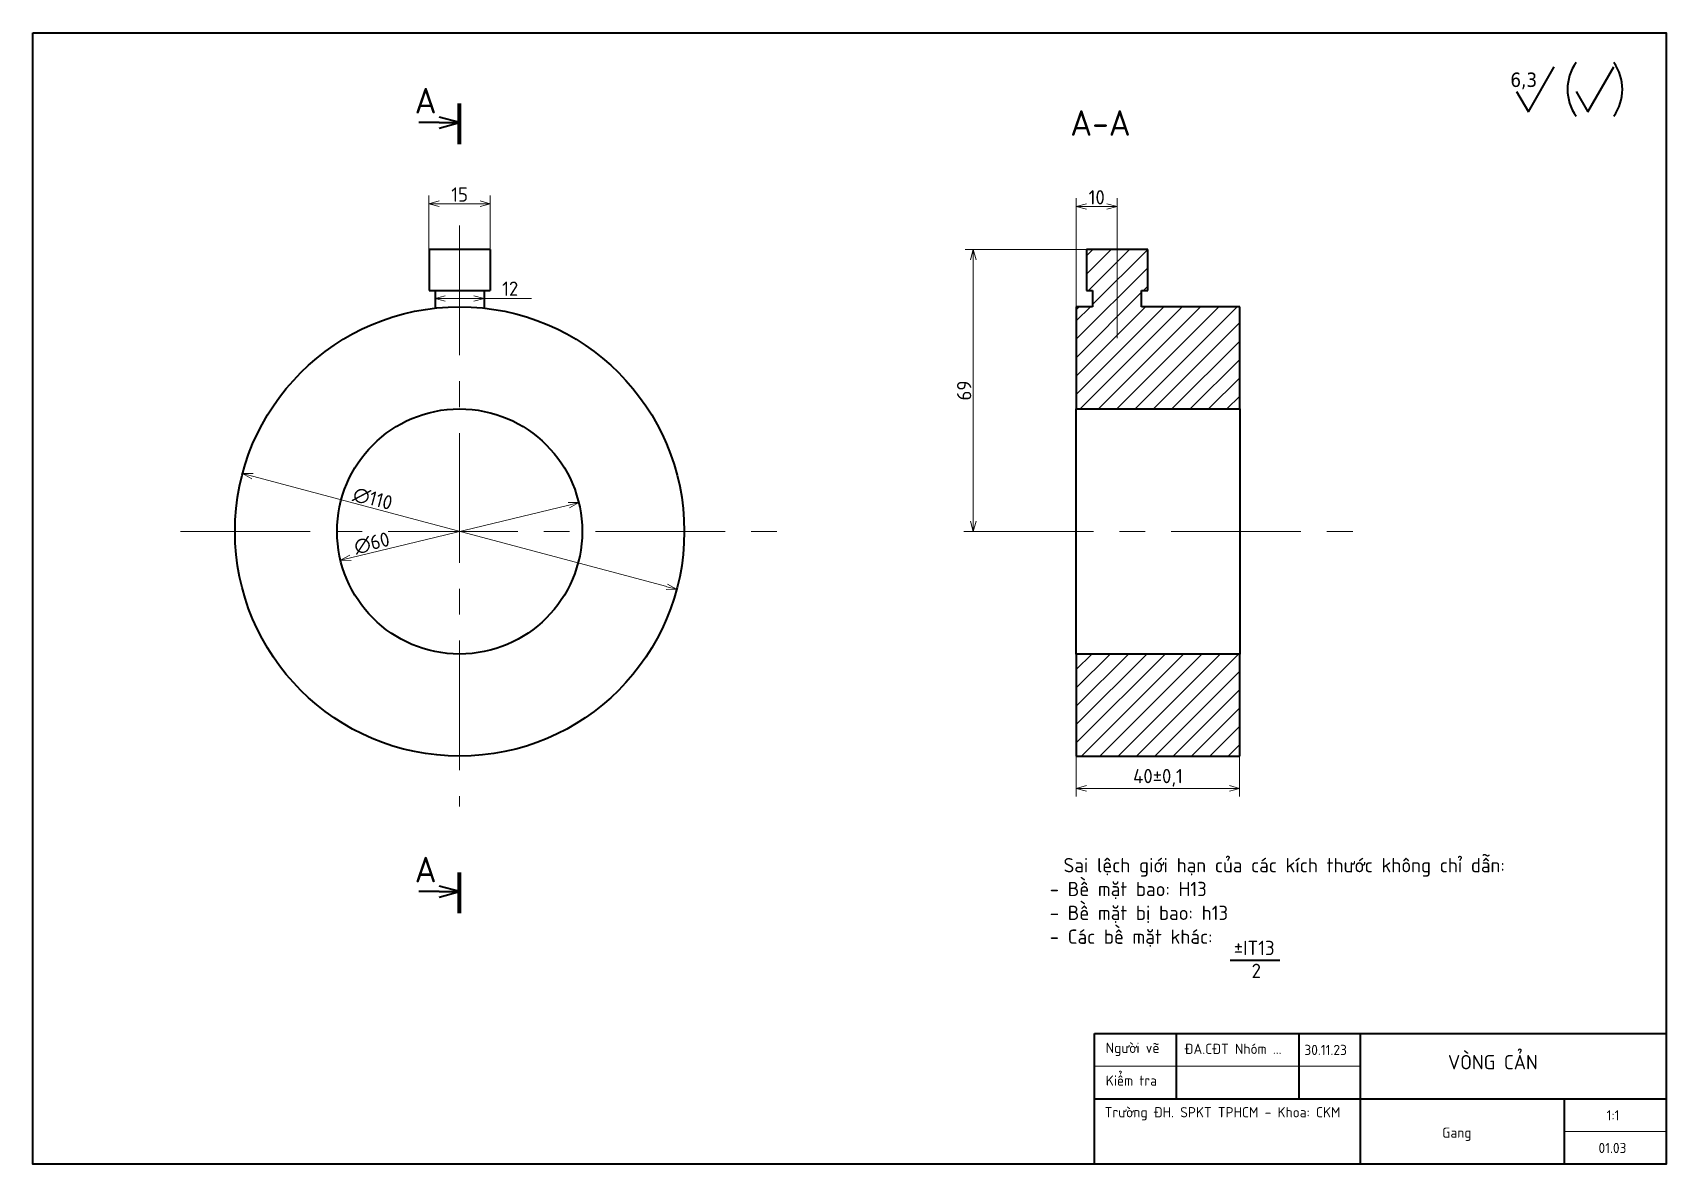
# Paper-space layout 'Sheet' of a CAD drawing. Header units: millimetres. Extents: x 10 to 410, y 10 to 287.
# The model-space entities are those that its viewports show. They can reach past a viewport. Long polylines and large blocks are cut down to what shows.
import ezdxf

# ---------------------------------------------------------------- set-up
doc = ezdxf.new("R2010")
doc.units = ezdxf.units.MM
doc.linetypes.add('CENTER', pattern=[50.8, 31.75, -6.35, 6.35, -6.35])
for name, color, linetype, lineweight in [('DuongTamNho', 20, 'CENTER', 13), ('NetDam', 7, 'Continuous', 35), ('Netmanh', 5, 'Continuous', 13), ('NÉT MẶT CẮT', 10, 'Continuous', 70), ('Nét đậm', 7, 'Continuous', 35)]:
    doc.layers.add(name, color=color, linetype=linetype, lineweight=lineweight)
doc.layers.add('Hatch', color=7, linetype='Continuous', lineweight=13, true_color=0xff0080)
doc.styles.add('MtXpl_TCVN_7284', font='')
doc.styles.add('Note Text (ISO)', font='')
doc.styles.get('MtXpl_TCVN_7284').set_extended_font_data('TCVN 7284')
doc.styles.get('Note Text (ISO)').set_extended_font_data('TCVN 7284')
doc.dimstyles.new('Default (ISO)$0', dxfattribs={"dimtxt": 3.5, "dimasz": 2.5, "dimexe": 2, "dimexo": 0, "dimgap": 0.5, "dimtad": 1, "dimtxsty": 'Note Text (ISO)', "dimblk": 'OPEN30', "dimblk1": 'OPEN30', "dimblk2": 'OPEN90', "dimcen": 2.5, "dimclrd": 256, "dimclre": 256, "dimclrt": 256, "dimazin": 0, "dimtfac": 1, "dimtofl": 0, "dimtmove": 0, "dimatfit": 3, "dimldrblk": 'OPEN30', "dimfxl": 1, "dimtolj": 1, "dimtzin": 0, "dimlwd": -1, "dimlwe": -1, "dimarcsym": 0})
doc.dimstyles.new('Default (ISO)$3', dxfattribs={"dimtxt": 3.5, "dimasz": 2.5, "dimexe": 2, "dimexo": 0, "dimgap": 0.5, "dimtad": 1, "dimtxsty": 'Note Text (ISO)', "dimblk": 'OPEN30', "dimblk1": 'OPEN30', "dimblk2": 'OPEN90', "dimcen": 2.5, "dimclrd": 256, "dimclre": 256, "dimclrt": 256, "dimazin": 0, "dimtfac": 1, "dimtofl": 0, "dimtmove": 0, "dimatfit": 0, "dimldrblk": 'OPEN30', "dimfxl": 1, "dimtolj": 1, "dimtzin": 0, "dimlwd": -1, "dimlwe": -1, "dimarcsym": 0})

# ---------------------------------------------------------------- blocks, each defined once
blk = doc.blocks.new('_Open30')
at = {"color": 0, "linetype": 'ByBlock', "lineweight": -2}
for p, q in [((-1, 0.27), (0, 0)), ((0, 0), (-1, -0.27)), ((0, 0), (-1, 0))]:
    blk.add_line(p, q, dxfattribs=at)
blk = doc.blocks.new('*D37')
at = {"layer": 'Defpoints', "color": 0, "transparency": 16777216}
for p in [(122.04, 245.14), (107.04, 233.91), (122.04, 233.91)]:
    blk.add_point(p, dxfattribs=at)
at = {"layer": 'Netmanh', "linetype": 'Continuous', "transparency": 16777216}
for p, q in [((107.04, 233.91), (107.04, 247.14)), ((109.54, 245.14), (119.54, 245.14)), ((122.04, 233.91), (122.04, 247.14))]:
    blk.add_line(p, q, dxfattribs=at)
at = {"layer": 'Netmanh', "transparency": 16777216, "xscale": 2.5, "yscale": 2.5, "zscale": 2.5, "rotation": 180}
blk.add_blockref('_Open30', (107.04, 245.14), dxfattribs=at)
at = {"layer": 'Netmanh', "transparency": 16777216, "xscale": 2.5, "yscale": 2.5, "zscale": 2.5}
blk.add_blockref('_Open30', (122.04, 245.14), dxfattribs=at)
at = {"layer": 'Netmanh', "transparency": 16777216, "insert": (114.54, 247.39), "char_height": 3.5, "attachment_point": 5, "style": 'Note Text (ISO)'}
blk.add_mtext('\\A1;15', dxfattribs=at)
blk = doc.blocks.new('_Open90')
at = {"color": 0, "linetype": 'ByBlock', "lineweight": -2}
for p, q in [((0, 0), (-1, 0)), ((-0.5, 0.5), (0, 0)), ((0, 0), (-0.5, -0.5))]:
    blk.add_line(p, q, dxfattribs=at)
blk = doc.blocks.new('*D38')
at = {"layer": 'Defpoints', "color": 0, "transparency": 16777216}
for p in [(61.39, 179.08), (167.68, 150.75)]:
    blk.add_point(p, dxfattribs=at)
at = {"layer": 'Netmanh', "linetype": 'Continuous', "transparency": 16777216}
blk.add_line((165.27, 151.4), (63.81, 178.43), dxfattribs=at)
at = {"layer": 'Netmanh', "transparency": 16777216, "xscale": 2.5, "yscale": 2.5, "zscale": 2.5}
for p, rotation in [((61.39, 179.08), 165.0789833804589), ((167.68, 150.75), 345.0789833804589)]:
    blk.add_blockref('_Open30', p, dxfattribs=dict(at, rotation=rotation))
at = {"layer": 'Netmanh', "transparency": 16777216, "insert": (93.25, 172.92), "char_height": 3.5, "attachment_point": 5, "rotation": 345.079, "style": 'Note Text (ISO)'}
blk.add_mtext('\\A1;∅110', dxfattribs=at)
blk = doc.blocks.new('*D39')
at = {"layer": 'Defpoints', "color": 0, "transparency": 16777216}
for p in [(143.7, 171.97), (85.38, 157.86)]:
    blk.add_point(p, dxfattribs=at)
at = {"layer": 'Netmanh', "linetype": 'Continuous', "transparency": 16777216}
blk.add_line((141.27, 171.38), (87.81, 158.45), dxfattribs=at)
at = {"layer": 'Netmanh', "transparency": 16777216, "xscale": 2.5, "yscale": 2.5, "zscale": 2.5}
for p, rotation in [((143.7, 171.97), 13.60330069325444), ((85.38, 157.86), 193.6033006932545)]:
    blk.add_blockref('_Open30', p, dxfattribs=dict(at, rotation=rotation))
at = {"layer": 'Netmanh', "transparency": 16777216, "insert": (93.05, 162.03), "char_height": 3.5, "attachment_point": 5, "rotation": 13.6033, "style": 'Note Text (ISO)'}
blk.add_mtext('\\A1;∅60', dxfattribs=at)
blk = doc.blocks.new('*D40')
at = {"layer": 'Defpoints', "color": 0, "transparency": 16777216}
for p in [(265.53, 244.46), (275.53, 233.91), (265.53, 219.91)]:
    blk.add_point(p, dxfattribs=at)
at = {"layer": 'Netmanh', "linetype": 'Continuous', "transparency": 16777216}
for p, q in [((265.53, 219.91), (265.53, 246.46)), ((273.03, 244.46), (268.03, 244.46)), ((275.53, 233.91), (275.53, 246.46))]:
    blk.add_line(p, q, dxfattribs=at)
at = {"layer": 'Netmanh', "transparency": 16777216, "xscale": 2.5, "yscale": 2.5, "zscale": 2.5, "rotation": 180}
blk.add_blockref('_Open30', (265.53, 244.46), dxfattribs=at)
at = {"layer": 'Netmanh', "transparency": 16777216, "xscale": 2.5, "yscale": 2.5, "zscale": 2.5}
blk.add_blockref('_Open30', (275.53, 244.46), dxfattribs=at)
at = {"layer": 'Netmanh', "transparency": 16777216, "insert": (270.53, 246.71), "char_height": 3.5, "attachment_point": 5, "style": 'Note Text (ISO)'}
blk.add_mtext('\\A1;10', dxfattribs=at)
blk = doc.blocks.new('*D42')
at = {"layer": 'Defpoints', "color": 0, "transparency": 16777216}
for p in [(268.03, 233.91), (240.32, 164.91), (268.03, 164.91)]:
    blk.add_point(p, dxfattribs=at)
at = {"layer": 'Netmanh', "linetype": 'Continuous', "transparency": 16777216}
for p, q in [((268.03, 233.91), (238.32, 233.91)), ((240.32, 231.41), (240.32, 167.41)), ((268.03, 164.91), (238.32, 164.91))]:
    blk.add_line(p, q, dxfattribs=at)
at = {"layer": 'Netmanh', "transparency": 16777216, "xscale": 2.5, "yscale": 2.5, "zscale": 2.5}
for p, rotation in [((240.32, 233.91), 90), ((240.32, 164.91), 270)]:
    blk.add_blockref('_Open30', p, dxfattribs=dict(at, rotation=rotation))
at = {"layer": 'Netmanh', "transparency": 16777216, "insert": (238.07, 199.41), "char_height": 3.5, "attachment_point": 5, "rotation": 90, "style": 'Note Text (ISO)'}
blk.add_mtext('\\A1;69', dxfattribs=at)
blk = doc.blocks.new('*D43')
at = {"layer": 'Defpoints', "color": 0, "transparency": 16777216}
for p in [(265.53, 109.91), (305.53, 109.91), (305.53, 102.02)]:
    blk.add_point(p, dxfattribs=at)
at = {"layer": 'Netmanh', "linetype": 'Continuous', "transparency": 16777216}
for p, q in [((265.53, 109.91), (265.53, 100.02)), ((305.53, 109.91), (305.53, 100.02)), ((268.03, 102.02), (303.03, 102.02))]:
    blk.add_line(p, q, dxfattribs=at)
at = {"layer": 'Netmanh', "transparency": 16777216, "xscale": 2.5, "yscale": 2.5, "zscale": 2.5, "rotation": 180}
blk.add_blockref('_Open30', (265.53, 102.02), dxfattribs=at)
at = {"layer": 'Netmanh', "transparency": 16777216, "xscale": 2.5, "yscale": 2.5, "zscale": 2.5}
blk.add_blockref('_Open30', (305.53, 102.02), dxfattribs=at)
at = {"layer": 'Netmanh', "transparency": 16777216, "insert": (285.53, 104.62), "char_height": 3.5, "attachment_point": 5, "style": 'Note Text (ISO)'}
blk.add_mtext('\\A1;40%%P0,1', dxfattribs=at)

msp = doc.modelspace()

# ---------------------------------------------------------------- hatches: boundary and pattern name
at = {"layer": 'Hatch'}
h = msp.add_hatch(dxfattribs=at)
h.set_pattern_fill('ANSI31', color=256)
h.paths.add_polyline_path([(276.26, 266.68), (252.26, 266.68), (252.26, 270.68), (253.76, 270.68), (253.76, 280.68), (238.76, 280.68), (238.76, 270.68), (240.26, 270.68), (240.26, 266.68), (236.91, 266.68), (236.26, 266.04), (236.26, 241.68), (276.26, 241.68)])
h.paths.add_polyline_path([(276.26, 181.68), (236.26, 181.68), (236.26, 156.68), (276.26, 156.68)])

# ---------------------------------------------------------------- linework, layer by layer
at = {"layer": 'Nét đậm'}
for p, q in [((77.77, 280.68), (77.77, 270.68)), ((92.77, 280.68), (77.77, 280.68)), ((92.77, 280.68), (92.77, 270.68)), ((238.76, 280.68), (238.76, 270.68)), ((253.76, 280.68), (238.76, 280.68)), ((253.76, 270.68), (253.76, 280.68)), ((77.77, 270.68), (92.77, 270.68)), ((79.27, 270.68), (79.27, 266.36)), ((91.27, 270.68), (91.27, 266.36)), ((238.76, 270.68), (240.26, 270.68)), ((240.26, 270.68), (240.26, 266.68)), ((252.26, 270.68), (253.76, 270.68)), ((252.26, 266.68), (252.26, 270.68)), ((236.26, 266.68), (236.26, 241.68)), ((240.26, 266.68), (236.26, 266.68)), ((276.26, 266.68), (252.26, 266.68)), ((276.26, 241.68), (276.26, 266.68)), ((236.26, 181.68), (236.26, 241.68)), ((236.26, 241.68), (276.26, 241.68)), ((276.26, 241.68), (276.26, 181.68)), ((236.26, 181.68), (236.26, 156.68)), ((276.26, 181.68), (236.26, 181.68)), ((276.26, 156.68), (276.26, 181.68)), ((236.26, 156.68), (276.26, 156.68))]:
    msp.add_line(p, q, dxfattribs=at)
at = {"layer": 'Nét đậm', "linetype": 'Continuous'}
msp.add_line((236.26, 266.04), (236.91, 266.68), dxfattribs=at)
at = {"layer": 'Nét đậm'}
for radius in [55, 30]:
    msp.add_circle((85.27, 211.68), radius, dxfattribs=at)

psp = doc.layouts.new('Sheet')

# ---------------------------------------------------------------- linework, layer by layer
at = {"layer": 'DuongTamNho'}
for p, q in [((114.5385, 239.7976), (114.5385, 97.6029)), ((275.5345, 238.6431), (275.5345, 212.1898)), ((46.2311, 164.9143), (192.2239, 164.9143)), ((237.9789, 164.9143), (337.0921, 164.9143))]:
    psp.add_line(p, q, dxfattribs=at)
at = {"layer": 'NetDam'}
for p, q in [((376.2144, 267.6309), (382.5652, 278.6309)), ((390.7887, 267.6309), (397.1396, 278.6309)), ((373.3276, 272.6309), (376.2144, 267.6309)), ((387.902, 272.6309), (390.7887, 267.6309)), ((303.1684, 59.9367), (315.3406, 59.9367)), ((270, 42), (410, 42)), ((270, 10), (270, 42)), ((290, 42), (290, 26)), ((320, 42), (320, 26)), ((335, 42), (335, 10)), ((410, 42), (410, 10)), ((385, 26), (385, 10)), ((410, 10), (270, 10))]:
    psp.add_line(p, q, dxfattribs=at)
at = {"layer": 'NetDam', "color": 18, "true_color": 0x000000}
psp.add_line((270, 26), (410, 26), dxfattribs=at)
at = {"layer": 'NetDam'}
psp.add_lwpolyline([(10, 287), (410, 287), (410, 10), (10, 10)], close=True, dxfattribs=at)
for centre, start, end in [((397.0668, 273.1309), 144.447189, 215.552811), ((387.9747, 273.1309), 324.447189, 35.552811)]:
    psp.add_arc(centre, 11.2649, start, end, dxfattribs=at)
at = {"layer": 'Netmanh', "linetype": 'Continuous'}
for p, q in [((108.5385, 223.9143), (108.5385, 219.9429)), ((111.0385, 221.9429), (118.0385, 221.9429)), ((120.5385, 223.9143), (120.5385, 219.9429))]:
    psp.add_line(p, q, dxfattribs=at)
at = {"layer": 'Netmanh'}
psp.add_line((120.5385, 221.9429), (132.121, 221.9429), dxfattribs=at)
at = {"layer": 'Netmanh', "color": 18, "true_color": 0x000000}
for p, q in [((270, 34), (335, 34)), ((385, 18), (410, 18))]:
    psp.add_line(p, q, dxfattribs=at)
at = {"layer": 'NÉT MẶT CẮT'}
for p, q in [((114.5385, 259.6718), (114.5385, 269.6718)), ((114.5385, 71.4626), (114.5385, 81.4626))]:
    psp.add_line(p, q, dxfattribs=at)
at = {"layer": 'Nét đậm'}
for p, q in [((109.5385, 264.9797), (104.5385, 264.9797)), ((114.5385, 264.9797), (109.5385, 266.3194)), ((109.5385, 264.9797), (114.5385, 264.9797)), ((109.5385, 263.6399), (114.5385, 264.9797)), ((109.5385, 76.7705), (104.5385, 76.7705)), ((114.5385, 76.7705), (109.5385, 78.1102)), ((109.5385, 76.7705), (114.5385, 76.7705)), ((109.5385, 75.4307), (114.5385, 76.7705))]:
    psp.add_line(p, q, dxfattribs=at)

# ---------------------------------------------------------------- block references
at = {"layer": 'Netmanh', "xscale": 2.5, "yscale": 2.5, "zscale": 2.5, "rotation": 180}
psp.add_blockref('_Open30', (108.5385, 221.9429), dxfattribs=at)
at = {"layer": 'Netmanh', "xscale": 2.5, "yscale": 2.5, "zscale": 2.5}
psp.add_blockref('_Open30', (120.5385, 221.9429), dxfattribs=at)

# ---------------------------------------------------------------- texts
at = {"layer": 'NetDam', "attachment_point": 1}
for s, insert, char_height in [('{\\fTahoma|b0|i0|c0|p34;6,3}', (371.7997, 277.2284), 3.5), ('{\\fTCVN 7284|b0|i0|c0|p34;Người vẽ}', (272.75, 39.75), 2.5), ('{\\fTCVN 7284|b0|i0|c0|p34;ĐA.CĐT Nhóm ...}', (292.04, 39.5113), 2.5), ('{\\fTCVN 7284|b0|i0|c0|p34;30.11.23}', (321.374, 39.25), 2.5), ('{\\fTCVN 7284|b0|i0|c0|p34;VÒNG CẢN}', (356.5322, 36.75), 3.5), ('{\\fTCVN 7284|b0|i0|c0|p34;Kiểm tra}', (272.75, 31.75), 2.5), ('{\\fTCVN 7284|b0|i0|c0|p34;Trường ĐH. SPKT TPHCM - Khoa: CKM}', (272.498, 24), 2.5), ('{\\fTCVN 7284|b0|i0|c0|p34;1:1}', (395.374, 23.25), 2.5), ('{\\fTCVN 7284|b0|i0|c0|p34;Gang}', (355.11, 19), 2.5), ('{\\fTCVN 7284|b0|i0|c0|p34;01.03}', (393.388, 15.25), 2.5)]:
    psp.add_mtext(s, dxfattribs=dict(at, insert=insert, char_height=char_height))
at = {"layer": 'NetDam', "char_height": 6.25, "attachment_point": 5, "style": 'MtXpl_TCVN_7284'}
for insert in [(106.2213, 270.3571), (106.2213, 82.1479)]:
    psp.add_mtext('A', dxfattribs=dict(at, insert=insert))
at = {"layer": 'NetDam', "char_height": 3.5, "width": 9.9225, "attachment_point": 1, "style": 'Note Text (ISO)'}
for s, insert in [('±IT13', (304.0883, 64.7183)), ('2', (308.4647, 59.1041))]:
    psp.add_mtext(s, dxfattribs=dict(at, insert=insert))
at = {"layer": 'Netmanh', "insert": (126.9254, 224.342), "char_height": 3.5, "attachment_point": 5, "style": 'Note Text (ISO)'}
psp.add_mtext('\\A1;12', dxfattribs=at)
at = {"layer": 'Nét đậm', "insert": (264.057, 268.0222), "char_height": 6.25, "width": 12.46875, "attachment_point": 1, "style": 'Note Text (ISO)'}
psp.add_mtext('A-A', dxfattribs=at)
at = {"layer": 'Nét đậm', "color": 0, "insert": (248.405, 84.9725), "char_height": 3.5, "attachment_point": 1}
psp.add_mtext_dynamic_manual_height_columns('{\\fTCVN 7284|b0|i0|c0|p34;\\C256;^I\\C0;Sai lệch giới hạn của các kích thước không chỉ dẫn:\\P     - Bề mặt bao: H13\\P     - Bề mặt bị bao: h13\\P     - Các bề mặt khác: \\P^I^I^I}', width=177.902003, gutter_width=12.5, heights=[64.7938], dxfattribs=at)

# ---------------------------------------------------------------- dimensions: what is measured, and where the dimension line sits
at = {"layer": 'Netmanh'}
for base, p1, p2, picture, middle in [((122.0385, 245.1383), (107.0385, 233.9143), (122.0385, 233.9143), '*D37', (114.5385, 247.3883)), ((265.5345, 244.4595), (275.5345, 233.9143), (265.5345, 219.9143), '*D40', (270.5345, 246.7095))]:
    dim = psp.add_linear_dim(base=base, p1=p1, p2=p2, dimstyle='Default (ISO)$0', override={"dimlfac": -1}, dxfattribs=at)
    dim.commit()
    dim.dimension.update_dxf_attribs({"geometry": picture, "text_midpoint": middle})
dim = psp.add_linear_dim(base=(240.3159, 164.9143), p1=(268.0345, 233.9143), p2=(268.0345, 164.9143), angle=90, dimstyle='Default (ISO)$0', override={"dimlfac": -1}, dxfattribs=at)
dim.commit()
dim.dimension.update_dxf_attribs({"geometry": '*D42', "text_midpoint": (238.0659, 199.4143)})
for p1, p2, picture, middle in [((167.684, 150.7525), (61.393, 179.0761), '*D38', (92.6678, 170.7423)), ((143.6969, 171.9703), (85.3801, 157.8584), '*D39', (93.5769, 159.8419))]:
    dim = psp.add_diameter_dim_2p(p1=p1, p2=p2, dimstyle='Default (ISO)$3', override={"dimlfac": -1}, dxfattribs=at)
    dim.commit()
    dim.dimension.update_dxf_attribs({"geometry": picture, "text_midpoint": middle, "dimtype": 163})
dim = psp.add_linear_dim(base=(305.5345, 102.0236), p1=(265.5345, 109.9143), p2=(305.5345, 109.9143), text='<>%%P0,1', dimstyle='Default (ISO)$0', override={"dimlfac": -1}, dxfattribs=at)
dim.commit()
dim.dimension.update_dxf_attribs({"geometry": '*D43', "text_midpoint": (285.5345, 104.6236)})

# ---------------------------------------------------------------- viewports
at = {"layer": 'NetDam', "lineweight": 35}
psp.add_viewport(center=(210, 148.5), size=(400, 277), view_center_point=(180.7277, 195.2699), view_height=277.000003, dxfattribs=at)

doc.saveas('drawing.dxf')
